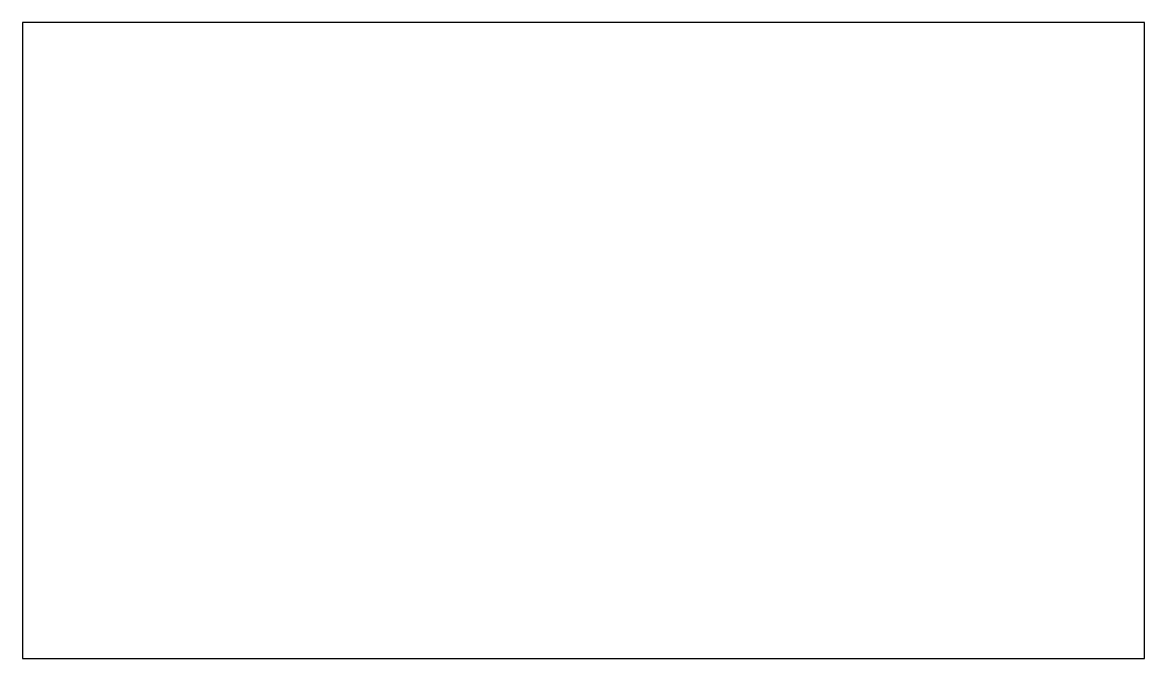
# Model space of a CAD drawing. Header units: millimetres. Extents: x 5.3 to 96.3, y 72.1 to 123.7.
import ezdxf

# ---------------------------------------------------------------- set-up
doc = ezdxf.new("R2010")
doc.units = ezdxf.units.MM
doc.layers.add('PERIMETER', color=5, linetype='CONTINUOUS')

msp = doc.modelspace()

# ---------------------------------------------------------------- linework, layer by layer
at = {"layer": 'PERIMETER'}
msp.add_lwpolyline([(96.325, 123.725), (5.275, 123.725), (5.275, 72.075), (96.325, 72.075)], close=True, dxfattribs=at)

doc.saveas('drawing.dxf')
